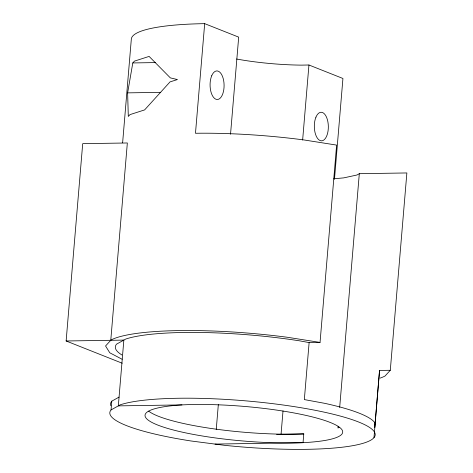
<?xml version="1.0" encoding="UTF-8"?>
<svg xmlns="http://www.w3.org/2000/svg" width="473" height="473" viewBox="0 0 473 473"><rect width="100%" height="100%" fill="white"/><g stroke="black" fill="none" stroke-linecap="round" stroke-linejoin="round"><path stroke-width="0.71" d="M333.719 178.794L343.735 177.878L356.949 175.004L359.309 173.692L406.869 172.952L390.296 370.276L379.547 370.442L373.977 437.655M122.182 363.211L66.131 340.98L82.704 143.656L127.343 142.976L110.771 340.3M122.625 142.775L131.334 39.034A142.988 24.827 4.8 0 1 204.685 23.65L238.688 37.136L230.528 134.249M111.049 409.92L120.213 404.823A133.155 23.124 4.8 0 1 283.156 405.012A133.155 23.124 4.8 0 1 371.902 439.476A133.155 23.124 4.8 0 1 224.421 445.3L191.015 440.978A133.155 23.124 4.8 0 1 111.049 409.92L111.788 401.151L119.066 397.101M204.685 23.65L195.479 133.274A142.988 24.827 4.8 0 1 303.843 139.931L336.616 145.093L320.05 342.417L309.123 342.582L299.539 340.826A133.155 23.124 4.8 0 0 125.735 339.052L116.571 344.143A133.155 23.124 4.8 0 0 121.957 354.987M216.244 429.466L218.331 404.616M302.637 140.038L308.94 64.996L301.366 65.132A73.28 12.724 4.8 0 1 236.565 59.013M276.646 434.385L281.051 434.32L283.014 410.931M309.123 342.582L304.334 399.59L324.649 403.321A133.155 23.124 4.8 0 1 374.918 422.844L374.764 427.45L379.547 370.442M148.711 411.173A100.595 17.466 4.8 0 0 303.778 433.907L303.039 442.675L215.02 444.082M334.47 179.273L342.937 78.477L308.94 64.996M338.077 426.551L337.953 428.018L339.094 427.385M339.679 407.436L359.309 173.692M127.633 92.868L132.795 62.939L134.462 61.118L149.107 56.411L170.357 77.891L177.44 79.553L170.02 81.906L144.62 109.907L129.974 114.614L128.301 116.435L127.633 92.868L160.755 92.353M390.296 370.276L385.028 376.029A142.988 24.827 4.8 0 1 380.055 378.14M281.051 434.32L303.778 433.907M132.795 62.939L155.54 62.584M66.131 340.98L123.849 340.099L118.327 405.875L181.987 404.9A100.536 17.46 4.8 0 1 322.361 419.705A100.536 17.46 4.8 0 1 303.039 442.675A100.595 17.466 4.8 0 1 165.39 427.728A100.595 17.466 4.8 0 1 181.987 404.9M320.05 342.417L287.271 337.255A142.988 24.827 4.8 0 0 111.043 339.998L105.556 345.982L109.783 352.793L122.129 359.267M110.848 405.793A133.155 23.124 4.8 0 1 111.788 401.151M315.934 117.162A14.296 7.012 89.1 0 0 320.156 140.582A14.296 7.012 89.1 0 0 327.907 121.91A14.296 7.012 89.1 0 0 315.934 117.162M211.685 75.816A14.296 7.012 89.1 0 0 215.907 99.235A14.296 7.012 89.1 0 0 223.658 80.564A14.296 7.012 89.1 0 0 211.685 75.816"/></g></svg>
